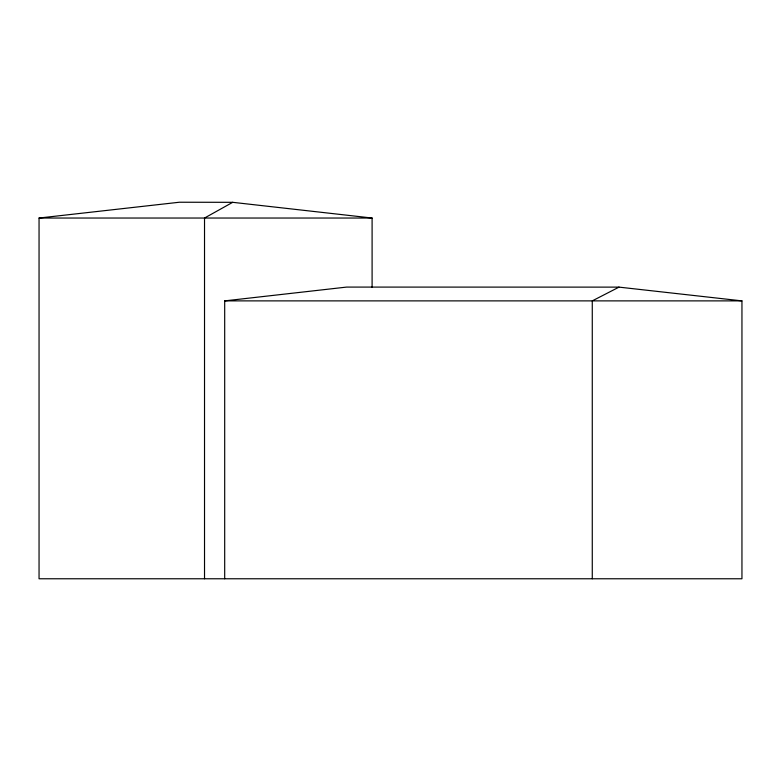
<?xml version="1.0" encoding="UTF-8"?>
<svg xmlns="http://www.w3.org/2000/svg" width="781" height="781" viewBox="0 0 781 781"><rect width="100%" height="100%" fill="white"/><g stroke="black" fill="none" stroke-linecap="round" stroke-linejoin="round"><path stroke-width="1.17" d="M372.098 287.476L372.098 218.036L232.699 202.318L204.524 218.036L204.524 578.77M232.699 202.318L179.415 202.23L39.05 218.036L39.05 578.77L741.95 578.77L741.95 300.88L619.03 287.125L592.271 300.88L592.271 578.77M224.694 578.77L224.694 300.88L346.627 287.086L619.03 287.125M39.05 218.036L372.098 218.036M224.694 300.88L741.95 300.88"/></g></svg>
